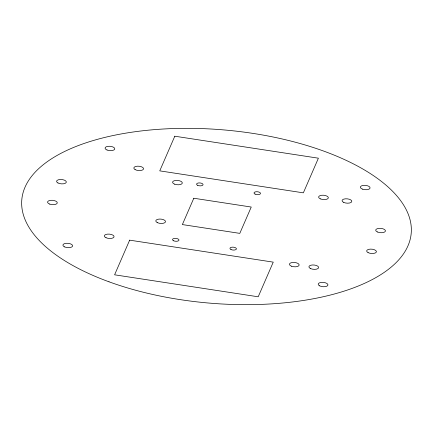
<?xml version="1.0" encoding="UTF-8"?>
<svg xmlns="http://www.w3.org/2000/svg" width="433" height="433" viewBox="0 0 433 433"><rect width="100%" height="100%" fill="white"/><g stroke="black" fill="none" stroke-linecap="round" stroke-linejoin="round"><path stroke-width="0.65" d="M129.646 240.158L114.599 274.809L258.203 296.789L273.25 262.138L129.646 240.158M174.797 136.211L159.75 170.862L303.354 192.842L318.401 158.191L174.797 136.211M193.8 198.244L182.363 224.575L239.801 233.371L251.243 207.039L193.8 198.244M255.075 194.103A3.258 1.451 4.9 0 0 260.433 193.708A3.258 1.451 4.9 0 0 256.276 191.727A3.258 1.451 4.9 0 0 255.075 194.103M231.022 249.549A3.258 1.451 4.9 0 0 236.364 249.127A3.258 1.451 4.9 0 0 232.158 247.167A3.258 1.451 4.9 0 0 231.022 249.549M197.746 185.362A3.258 1.451 4.9 0 0 203.023 184.848A3.258 1.451 4.9 0 0 198.693 182.948A3.258 1.451 4.9 0 0 197.746 185.362M109.002 281.802A195.424 86.892 4.9 0 0 410.993 235.151A195.424 86.892 4.9 0 0 129.505 132.547A195.424 86.892 4.9 0 0 109.002 281.802M64.614 246.907A4.887 2.17 4.9 0 0 72.571 246.198A4.887 2.17 4.9 0 0 66.162 243.303A4.887 2.17 4.9 0 0 64.614 246.907M107.032 150.007A4.887 2.17 4.9 0 0 114.761 149.033A4.887 2.17 4.9 0 0 107.974 146.327A4.887 2.17 4.9 0 0 107.032 150.007M362.416 189.118A4.887 2.17 4.9 0 0 370.069 188.057A4.887 2.17 4.9 0 0 363.168 185.411A4.887 2.17 4.9 0 0 362.416 189.118M319.668 285.867A4.887 2.17 4.9 0 0 327.797 285.412A4.887 2.17 4.9 0 0 321.773 282.354A4.887 2.17 4.9 0 0 319.668 285.867M49.8 204.127A4.887 2.17 4.9 0 0 57.291 202.904A4.887 2.17 4.9 0 0 50.179 200.387A4.887 2.17 4.9 0 0 49.8 204.127M57.957 182.959A4.887 2.17 4.9 0 0 66.141 182.602A4.887 2.17 4.9 0 0 60.268 179.489A4.887 2.17 4.9 0 0 57.957 182.959M368.082 252.612A4.887 2.17 4.9 0 0 376.245 252.217A4.887 2.17 4.9 0 0 370.312 249.121A4.887 2.17 4.9 0 0 368.082 252.612M377.403 231.964A4.887 2.17 4.9 0 0 385.365 231.26A4.887 2.17 4.9 0 0 378.967 228.359A4.887 2.17 4.9 0 0 377.403 231.964M173.665 240.797A3.258 1.451 4.9 0 0 178.937 240.288A3.258 1.451 4.9 0 0 174.613 238.383A3.258 1.451 4.9 0 0 173.665 240.797M106.031 237.728A4.887 2.17 4.9 0 0 113.993 237.024A4.887 2.17 4.9 0 0 107.595 234.123A4.887 2.17 4.9 0 0 106.031 237.728M135.134 169.617A4.887 2.17 4.9 0 0 143.361 169.341A4.887 2.17 4.9 0 0 137.618 166.18A4.887 2.17 4.9 0 0 135.134 169.617M291.582 266.241A4.887 2.17 4.9 0 0 299.154 265.099A4.887 2.17 4.9 0 0 292.151 262.517A4.887 2.17 4.9 0 0 291.582 266.241M320.431 198.888A4.887 2.17 4.9 0 0 328.306 198.07A4.887 2.17 4.9 0 0 321.741 195.251A4.887 2.17 4.9 0 0 320.431 198.888M343.77 202.428A4.887 2.17 4.9 0 0 351.737 201.724A4.887 2.17 4.9 0 0 345.334 198.823A4.887 2.17 4.9 0 0 343.77 202.428M310.596 268.59A4.887 2.17 4.9 0 0 318.569 267.897A4.887 2.17 4.9 0 0 312.182 264.991A4.887 2.17 4.9 0 0 310.596 268.59M174.591 184.155A4.887 2.17 4.9 0 0 182.298 183.148A4.887 2.17 4.9 0 0 175.479 180.464A4.887 2.17 4.9 0 0 174.591 184.155M157.488 222.692A4.887 2.17 4.9 0 0 165.449 221.988A4.887 2.17 4.9 0 0 159.052 219.087A4.887 2.17 4.9 0 0 157.488 222.692"/></g></svg>
